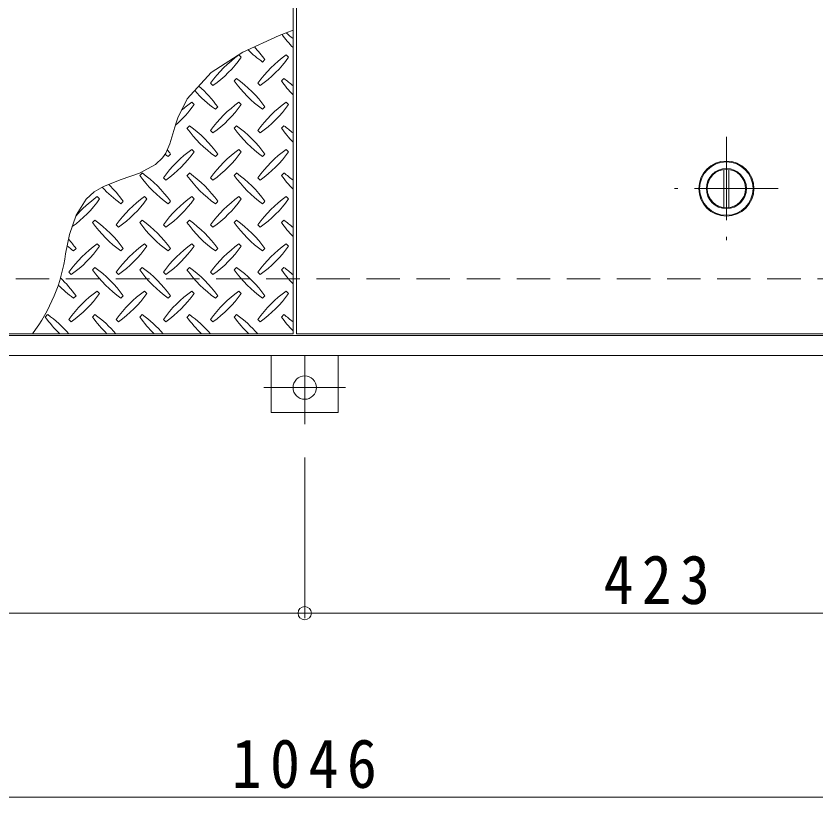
# Model space of a CAD drawing. Units: millimetres at full size, sheet at 1:10. Extents: x -2620 to 2397, y -1959 to 1379.
# Drawn here: x -780.6 to -301.5, y 79 to 546.7 of the extents above; entities that cross this region are included whole.
import ezdxf

# ---------------------------------------------------------------- set-up
doc = ezdxf.new("R2010")
doc.units = ezdxf.units.MM
doc.header["$LTSCALE"] = 10
doc.header["$PDMODE"] = 32
doc.header["$PDSIZE"] = 8
doc.linetypes.add('CHAIN1', pattern=[8, 5, -1, 1, -1])
doc.linetypes.add('DASHED2', pattern=[3, 2, -1])
for name, color, linetype, lineweight in [('0-1_躯体', 2, 'DASHED2', 9), ('0-2_仕上', 3, 'Continuous', 9), ('0-3_建具', 2, 'Continuous', 9), ('0-9', 134, 'Continuous', 5), ('0-C', 2, 'Continuous', 9), ('0-E', 3, 'Continuous', 9), ('0-F', 7, 'Continuous', 9)]:
    doc.layers.add(name, color=color, linetype=linetype, lineweight=lineweight)
doc.styles.add('ＭＳ ゴシック', font='')
doc.styles.get('ＭＳ ゴシック').set_extended_font_data('MS Gothic')

msp = doc.modelspace()

# ---------------------------------------------------------------- linework, layer by layer
at = {"layer": '0-1_躯体'}
msp.add_line((-130.7, 389.38), (-2130.7, 389.38), dxfattribs=at)
at = {"layer": '0-2_仕上'}
for p, q in [((-614.7, 922.38), (-614.7, 356.38)), ((-612.7, 356.38), (-612.7, 922.38)), ((-614.7, 356.38), (-1129.7, 356.38)), ((-97.7, 356.38), (-612.7, 356.38))]:
    msp.add_line(p, q, dxfattribs=at)
msp.add_circle((-355.2, 443.38), 16.5, dxfattribs=at)
at = {"layer": '0-3_建具'}
for p, q in [((-96.7, 355.38), (-2164.7, 355.38)), ((-84.7, 343.38), (-2176.7, 343.38))]:
    msp.add_line(p, q, dxfattribs=at)
at = {"layer": '0-9'}
for p, q in [((-645.65, 522), (-647.07, 523.42)), ((-617.37, 522), (-618.78, 523.42)), ((-632.93, 519.17), (-631.51, 520.59)), ((-648.48, 509.27), (-649.9, 507.86)), ((-620.2, 509.27), (-621.61, 507.86)), ((-664.04, 506.44), (-662.63, 505.03)), ((-635.76, 506.44), (-634.34, 505.03)), ((-673.94, 493.72), (-675.35, 495.13)), ((-645.65, 493.72), (-647.07, 495.13)), ((-617.37, 493.72), (-618.78, 495.13)), ((-661.21, 490.89), (-659.8, 492.3)), ((-632.93, 490.89), (-631.51, 492.3)), ((-676.77, 480.99), (-678.18, 479.57)), ((-648.48, 480.99), (-649.9, 479.57)), ((-620.2, 480.99), (-621.61, 479.57)), ((-664.04, 478.16), (-662.63, 476.75)), ((-635.76, 478.16), (-634.34, 476.75)), ((-673.94, 465.43), (-675.35, 466.85)), ((-645.65, 465.43), (-647.07, 466.85)), ((-617.37, 465.43), (-618.78, 466.85)), ((-689.5, 462.6), (-688.08, 464.02)), ((-661.21, 462.6), (-659.8, 464.02)), ((-632.93, 462.6), (-631.51, 464.02)), ((-705.05, 452.7), (-706.47, 451.29)), ((-676.77, 452.7), (-678.18, 451.29)), ((-648.48, 452.7), (-649.9, 451.29)), ((-620.2, 452.7), (-621.61, 451.29)), ((-692.32, 449.88), (-690.91, 448.46)), ((-664.04, 449.88), (-662.63, 448.46)), ((-635.76, 449.88), (-634.34, 448.46)), ((-730.51, 437.15), (-731.92, 438.56)), ((-702.22, 437.15), (-703.64, 438.56)), ((-673.94, 437.15), (-675.35, 438.56)), ((-645.65, 437.15), (-647.07, 438.56)), ((-617.37, 437.15), (-618.78, 438.56)), ((-717.78, 434.32), (-716.37, 435.73)), ((-689.5, 434.32), (-688.08, 435.73)), ((-661.21, 434.32), (-659.8, 435.73)), ((-632.93, 434.32), (-631.51, 435.73)), ((-733.34, 424.42), (-734.75, 423.01)), ((-720.61, 421.59), (-719.19, 420.18)), ((-705.05, 424.42), (-706.47, 423.01)), ((-692.32, 421.59), (-690.91, 420.18)), ((-676.77, 424.42), (-678.18, 423.01)), ((-664.04, 421.59), (-662.63, 420.18)), ((-648.48, 424.42), (-649.9, 423.01)), ((-635.76, 421.59), (-634.34, 420.18)), ((-620.2, 424.42), (-621.61, 423.01)), ((-746.06, 406.04), (-744.65, 407.45)), ((-730.51, 408.86), (-731.92, 410.28)), ((-717.78, 406.04), (-716.37, 407.45)), ((-702.22, 408.86), (-703.64, 410.28)), ((-689.5, 406.04), (-688.08, 407.45)), ((-673.94, 408.86), (-675.35, 410.28)), ((-661.21, 406.04), (-659.8, 407.45)), ((-645.65, 408.86), (-647.07, 410.28)), ((-632.93, 406.04), (-631.51, 407.45)), ((-617.37, 408.86), (-618.78, 410.28)), ((-748.89, 393.31), (-747.48, 391.89)), ((-733.34, 396.14), (-734.75, 394.72)), ((-720.61, 393.31), (-719.19, 391.89)), ((-705.05, 396.14), (-706.47, 394.72)), ((-692.32, 393.31), (-690.91, 391.89)), ((-676.77, 396.14), (-678.18, 394.72)), ((-664.04, 393.31), (-662.63, 391.89)), ((-648.48, 396.14), (-649.9, 394.72)), ((-635.76, 393.31), (-634.34, 391.89)), ((-620.2, 396.14), (-621.61, 394.72)), ((-746.06, 377.75), (-744.65, 379.17)), ((-730.51, 380.58), (-731.92, 381.99)), ((-717.78, 377.75), (-716.37, 379.17)), ((-702.22, 380.58), (-703.64, 381.99)), ((-689.5, 377.75), (-688.08, 379.17)), ((-673.94, 380.58), (-675.35, 381.99)), ((-661.21, 377.75), (-659.8, 379.17)), ((-645.65, 380.58), (-647.07, 381.99)), ((-632.93, 377.75), (-631.51, 379.17)), ((-617.37, 380.58), (-618.78, 381.99)), ((-761.62, 367.85), (-763.03, 366.44)), ((-748.89, 365.02), (-747.48, 363.61)), ((-733.34, 367.85), (-734.75, 366.44)), ((-720.61, 365.02), (-719.19, 363.61)), ((-705.05, 367.85), (-706.47, 366.44)), ((-692.32, 365.02), (-690.91, 363.61)), ((-676.77, 367.85), (-678.18, 366.44)), ((-664.04, 365.02), (-662.63, 363.61)), ((-648.48, 367.85), (-649.9, 366.44)), ((-635.76, 365.02), (-634.34, 363.61)), ((-620.2, 367.85), (-621.61, 366.44))]:
    msp.add_line(p, q, dxfattribs=at)
msp.add_lwpolyline([(-614.7, 538.3), (-622.97, 534.97), (-644.72, 525.01), (-663.69, 512.84), (-678.09, 497.07), (-683.67, 485.71), (-684.81, 482.23), (-686.58, 476.09), (-688.47, 470.09), (-690.91, 464.62), (-692.76, 461.84), (-697.04, 457.73), (-706.64, 452.62), (-717.61, 448.73), (-728.28, 444.54), (-733.69, 441.38), (-738.53, 437), (-744.61, 427.38), (-748.56, 415.79), (-750.91, 404.37)], dxfattribs=at)
for centre, radius, start, end in [((-662.27, 478.51), 72.5, 48.9921, 53.2528), ((-562.57, 578.22), 72.5, 215.9479, 224.0249), ((-690.56, 478.51), 72.5, 35.4726, 43.2598), ((-605, 464.37), 72.5, 125.4726, 144.5273), ((-590.85, 578.22), 72.5, 225.5745, 234.5273), ((-576.71, 464.37), 72.5, 125.4726, 144.5273), ((-704.7, 564.07), 72.5, 305.4727, 324.5273), ((-676.41, 564.07), 72.5, 305.4727, 324.5273), ((-590.85, 549.93), 72.5, 215.4727, 234.5273), ((-690.56, 450.23), 72.5, 35.4726, 54.5273), ((-562.57, 549.93), 72.5, 215.4727, 224.0249), ((-662.27, 450.23), 72.5, 48.9921, 54.5273), ((-718.84, 450.23), 72.5, 35.4726, 48.7796), ((-619.14, 549.93), 72.5, 221.3527, 234.5273), ((-732.98, 535.79), 72.5, 311.3876, 324.5273), ((-633.28, 436.09), 72.5, 125.4726, 131.5983), ((-605, 436.09), 72.5, 125.4726, 144.5273), ((-704.7, 535.79), 72.5, 305.4727, 324.5273), ((-576.71, 436.09), 72.5, 125.4726, 144.5273), ((-676.41, 535.79), 72.5, 305.4727, 324.5273), ((-619.14, 521.65), 72.5, 215.4727, 234.5273), ((-718.84, 421.95), 72.5, 35.4726, 54.5273), ((-590.85, 521.65), 72.5, 215.4727, 234.5273), ((-690.56, 421.95), 72.5, 35.4726, 54.5273), ((-562.57, 521.65), 72.5, 215.4727, 224.0249), ((-662.27, 421.95), 72.5, 48.9921, 54.5273), ((-633.28, 407.8), 72.5, 125.4726, 144.5273), ((-732.98, 507.51), 72.5, 305.4727, 324.5273), ((-747.12, 421.95), 72.5, 35.4726, 38.0357), ((-605, 407.8), 72.5, 125.4726, 144.5273), ((-704.7, 507.51), 72.5, 305.4727, 324.5273), ((-576.71, 407.8), 72.5, 125.4726, 144.5273), ((-676.41, 507.51), 72.5, 305.4727, 324.5273), ((-647.42, 521.65), 72.5, 232.7083, 234.5273), ((-647.42, 493.36), 72.5, 215.4727, 234.5273), ((-747.12, 393.66), 72.5, 35.4726, 54.5273), ((-619.14, 493.36), 72.5, 215.4727, 234.5273), ((-718.84, 393.66), 72.5, 35.4726, 54.5273), ((-590.85, 493.36), 72.5, 215.4727, 234.5273), ((-690.56, 393.66), 72.5, 35.4726, 54.5273), ((-562.57, 493.36), 72.5, 215.4727, 224.0249), ((-662.27, 393.66), 72.5, 48.9921, 54.5273), ((-775.41, 393.66), 72.5, 35.4726, 45.9971), ((-675.71, 493.36), 72.5, 222.7481, 234.5273), ((-789.55, 479.22), 72.5, 306.007, 324.5273), ((-689.85, 379.52), 72.5, 125.4726, 139.2924), ((-661.56, 379.52), 72.5, 125.4726, 144.5273), ((-761.27, 479.22), 72.5, 305.4727, 324.5273), ((-633.28, 379.52), 72.5, 125.4726, 144.5273), ((-732.98, 479.22), 72.5, 305.4727, 324.5273), ((-605, 379.52), 72.5, 125.4726, 144.5273), ((-704.7, 479.22), 72.5, 305.4727, 324.5273), ((-576.71, 379.52), 72.5, 125.4726, 144.5273), ((-676.41, 479.22), 72.5, 305.4727, 324.5273), ((-675.71, 465.08), 72.5, 215.4727, 234.5273), ((-775.41, 365.38), 72.5, 35.4726, 54.5273), ((-647.42, 465.08), 72.5, 215.4727, 234.5273), ((-747.12, 365.38), 72.5, 35.4726, 54.5273), ((-619.14, 465.08), 72.5, 215.4727, 234.5273), ((-718.84, 365.38), 72.5, 35.4726, 54.5273), ((-590.85, 465.08), 72.5, 215.4727, 234.5273), ((-690.56, 365.38), 72.5, 35.4726, 54.5273), ((-562.57, 465.08), 72.5, 215.4727, 224.0249), ((-662.27, 365.38), 72.5, 48.9921, 54.5273), ((-803.69, 365.38), 72.5, 35.4726, 41.1628), ((-703.99, 465.08), 72.5, 230.6568, 234.5273), ((-689.85, 351.23), 72.5, 125.4726, 144.5273), ((-789.55, 450.94), 72.5, 305.4727, 324.5273), ((-661.56, 351.23), 72.5, 125.4726, 144.5273), ((-761.27, 450.94), 72.5, 305.4727, 324.5273), ((-633.28, 351.23), 72.5, 125.4726, 144.5273), ((-732.98, 450.94), 72.5, 305.4727, 324.5273), ((-605, 351.23), 72.5, 125.4726, 144.5273), ((-704.7, 450.94), 72.5, 305.4727, 324.5273), ((-576.71, 351.23), 72.5, 125.4726, 144.5273), ((-676.41, 450.94), 72.5, 305.4727, 324.5273), ((-852.11, 418.13), 102.13, 322.798, 352.2546), ((-675.71, 436.79), 72.5, 215.4727, 234.5273), ((-775.41, 337.09), 72.5, 35.4726, 54.5273), ((-647.42, 436.79), 72.5, 215.4727, 234.5273), ((-747.12, 337.09), 72.5, 35.4726, 54.5273), ((-619.14, 436.79), 72.5, 215.4727, 234.5273), ((-718.84, 337.09), 72.5, 35.4726, 54.5273), ((-590.85, 436.79), 72.5, 215.4727, 234.5273), ((-690.56, 337.09), 72.5, 35.4726, 54.5273), ((-562.57, 436.79), 72.5, 215.4727, 224.0249), ((-662.27, 337.09), 72.5, 48.9921, 54.5273), ((-803.69, 337.09), 72.5, 35.4726, 46.6986), ((-703.99, 436.79), 72.5, 224.946, 234.5273), ((-689.85, 322.95), 72.5, 125.4726, 144.5273), ((-789.55, 422.65), 72.5, 305.4727, 324.5273), ((-661.56, 322.95), 72.5, 125.4726, 144.5273), ((-761.27, 422.65), 72.5, 305.4727, 324.5273), ((-633.28, 322.95), 72.5, 125.4726, 144.5273), ((-732.98, 422.65), 72.5, 305.4727, 324.5273), ((-605, 322.95), 72.5, 125.4726, 144.5273), ((-704.7, 422.65), 72.5, 305.4727, 324.5273), ((-576.71, 322.95), 72.5, 125.4726, 144.5273), ((-676.41, 422.65), 72.5, 305.4727, 324.5273), ((-703.99, 408.51), 72.5, 215.4727, 225.9751), ((-803.69, 308.81), 72.5, 41.0079, 54.5273), ((-675.71, 408.51), 72.5, 215.4727, 225.9751), ((-775.41, 308.81), 72.5, 41.0079, 54.5273), ((-647.42, 408.51), 72.5, 215.4727, 225.9751), ((-747.12, 308.81), 72.5, 41.0079, 54.5273), ((-619.14, 408.51), 72.5, 215.4727, 225.9751), ((-718.84, 308.81), 72.5, 41.0079, 54.5273), ((-590.85, 408.51), 72.5, 215.4727, 225.9751), ((-690.56, 308.81), 72.5, 41.0079, 54.5273), ((-562.57, 408.51), 72.5, 215.4727, 224.0249), ((-662.27, 308.81), 72.5, 48.9921, 54.5273)]:
    msp.add_arc(centre, radius, start, end, dxfattribs=at)
at = {"layer": '0-C', "linetype": 'CHAIN1'}
for p, q in [((-355.2, 474.38), (-355.2, 412.38)), ((-324.2, 443.38), (-386.2, 443.38))]:
    msp.add_line(p, q, dxfattribs=at)
at = {"layer": '0-C'}
for p, q in [((-356.7, 431.98), (-356.7, 454.78)), ((-353.7, 431.98), (-353.7, 454.78))]:
    msp.add_line(p, q, dxfattribs=at)
for radius in [16, 12, 11.5]:
    msp.add_circle((-355.2, 443.38), radius, dxfattribs=at)
at = {"layer": '0-E'}
for p, q in [((-627.7, 309.18), (-627.7, 343.38)), ((-587.7, 309.18), (-587.7, 343.38)), ((-627.7, 309.18), (-587.7, 309.18))]:
    msp.add_line(p, q, dxfattribs=at)
at = {"layer": '0-E', "linetype": 'CHAIN1'}
for p, q in [((-607.7, 302.21), (-607.7, 343.38)), ((-583.32, 324.18), (-632.08, 324.18))]:
    msp.add_line(p, q, dxfattribs=at)
at = {"layer": '0-E'}
msp.add_circle((-607.7, 324.18), 7, dxfattribs=at)
at = {"layer": '0-F'}
for p, q in [((-607.7, 186.06), (-607.7, 282.21)), ((-1030.7, 189.06), (-607.7, 189.06)), ((-607.7, 189.06), (-184.7, 189.06)), ((-1130.7, 78.95), (-84.7, 78.95))]:
    msp.add_line(p, q, dxfattribs=at)
msp.add_point((-607.7, 189.06), dxfattribs=at)

# ---------------------------------------------------------------- texts
at = {"layer": '0-F', "color": 2, "char_height": 29.33, "attachment_point": 7, "style": 'ＭＳ ゴシック'}
for s, insert in [('\\T1.27;\\W0.9;423', (-428.7, 194.06)), ('\\T1.28;\\W0.9;1046', (-651.45, 83.95))]:
    msp.add_mtext(s, dxfattribs=dict(at, insert=insert))

doc.saveas('drawing.dxf')
